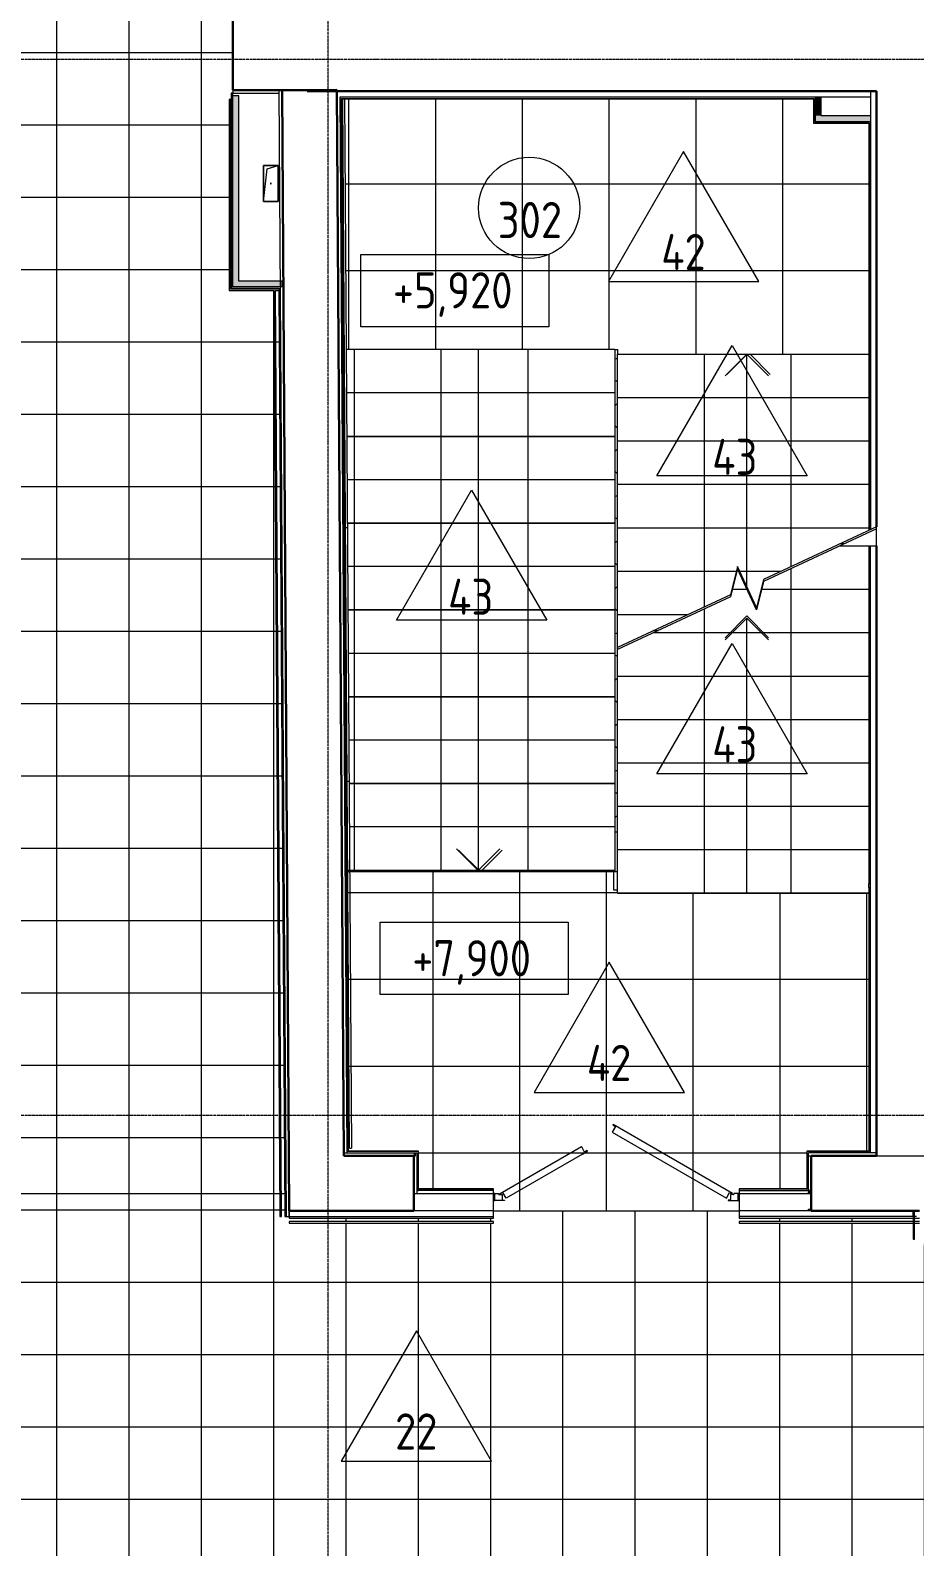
# Model space of a CAD drawing. Header units: millimetres. Extents: x -11798 to 72626, y -32713 to 44110.
# Drawn here: x 939 to 7055, y 9962 to 20443 of the extents above; entities that cross this region are included whole.
import ezdxf

# ---------------------------------------------------------------- set-up
doc = ezdxf.new("R2010")
doc.units = ezdxf.units.MM
doc.linetypes.add('ADSK_Линия сетки', pattern=[25, 20, -2.5, 0, -2.5])
for name, color, linetype, lineweight in [('Аннотация', 7, 'Continuous', 20), ('Двери', 7, 'Continuous', 9), ('Лестницы', 7, 'Continuous', 9), ('Марки', 7, 'Continuous', 20), ('Марки помещений', 7, 'Continuous', 20), ('Обобщенные модели', 7, 'Continuous', 18), ('Оси', 7, 'Continuous', 9), ('Отметки', 7, 'Continuous', 9), ('Перекрытие', 7, 'Continuous', 18), ('Перекрытие штриховка', 7, 'Continuous', 18), ('Потолки', 7, 'Continuous', 9), ('Потолки штриховка', 7, 'Continuous', 9), ('Стены внутренние', 7, 'Continuous', 18), ('Стены наружные', 7, 'Continuous', 18), ('Стены несущие', 7, 'Continuous', 30), ('Стены отделка', 7, 'Continuous', 30), ('Стены перегородки', 7, 'Continuous', 30), ('Стены штриховка', 7, 'Continuous', 9), ('Стрелки вверх', 7, 'Continuous', 18)]:
    doc.layers.add(name, color=color, linetype=linetype, lineweight=lineweight)
doc.layers.add('Линии', color=7, linetype='Continuous', lineweight=9, true_color=0x00a600)
doc.styles.add('GOST Common_1', font='GOST_Common.ttf', dxfattribs={"width": 0.9, "height": 250})
doc.styles.add('GOST Common_2', font='GOST_Common.ttf', dxfattribs={"width": 0.9, "height": 250})
pattern_1 = [(180, (5000, 14480.06), (-7e-14, -600), []), (270, (5000, 14480.06), (600, 4e-14), [])]
pattern_2 = [(0, (4980.8, 18236.54), (0, 600), []), (90, (4980.8, 18236.54), (-600, 4e-14), [])]
pattern_3 = [(180, (5000, 14605.24), (-7e-14, -600), []), (270, (5000, 14605.24), (600, 4e-14), [])]

# ---------------------------------------------------------------- blocks, each defined once
blk = doc.blocks.new('dver-dpo-230 _1_ - 1700х2300Н ост алюм EIWS30 Д-16л-3687090-План полов 3-го этажа')
at = {"layer": 'Двери'}
for p, q in [((-21, 537), (-24, 533)), ((-24, 533), (-6, 523)), ((804, 60), (-21, 537)), ((-6, 523), (-29, 484)), ((-29, 484), (762, 27)), ((-804, 60), (-241, 385)), ((-234, 332), (-762, 27)), ((-241, 385), (-239, 381)), ((-219, 346), (-239, 381)), ((-234, 332), (-199, 352)), ((-202, 356), (-219, 346)), ((-199, 352), (-202, 356)), ((-850, 10), (-850, 60)), ((-850, 60), (-814, 60)), ((-840, 60), (-850, 60)), ((-774, 10), (-850, 10)), ((-850, 10), (-840, 10)), ((-840, 10), (-840, 60)), ((-814, 60), (-814, 55)), ((-811, 52), (-790, 52)), ((-802, 56), (-804, 60)), ((-784, 66), (-802, 56)), ((-790, 52), (-790, 17)), ((-787, 14), (-774, 14)), ((-762, 27), (-784, 66)), ((-774, 14), (-774, 10)), ((762, 27), (784, 66)), ((774, 14), (774, 10)), ((787, 14), (774, 14)), ((774, 10), (850, 10)), ((784, 66), (802, 56)), ((790, 52), (790, 17)), ((811, 52), (790, 52)), ((802, 56), (804, 60)), ((814, 60), (814, 55)), ((850, 60), (814, 60)), ((850, 60), (840, 60)), ((840, 60), (840, 10)), ((840, 10), (850, 10)), ((850, 10), (850, 60))]:
    blk.add_line(p, q, dxfattribs=at)
for centre, radius, start, end in [((-811, 55), 2.52, 180, 270), ((-787, 17), 2.5, 180, 270), ((787, 17), 2.5, 270, 360), ((811, 55), 2.52, 270, 0)]:
    blk.add_arc(centre, radius, start, end, dxfattribs=at)
blk = doc.blocks.new('GM_Отверстие прямоугольное _в плите_ - Отверстие-3906246-План полов 3-го этажа')
at = {"layer": 'Обобщенные модели'}
for p, q in [((-50, -125), (-50, 125)), ((-50, 125), (50, 125)), ((50, 125), (-50, 125)), ((-50, 125), (-50, -125)), ((-25, 100), (50, 125)), ((50, 125), (50, -125)), ((50, -125), (50, 125)), ((-50, -125), (-25, 100)), ((50, -125), (-50, -125)), ((-50, -125), (50, -125))]:
    blk.add_line(p, q, dxfattribs=at)
for start, end in [(360, 180), (180, 360), (60, 165), (300, 360), (195, 270)]:
    blk.add_arc((0, 0), 2.5, start, end, dxfattribs=at)
blk = doc.blocks.new('ADSK_Марка_Помещение_ОдноЗначение - Номер-159740-План полов 3-го этажа')
at = {"layer": 'Марки помещений'}
blk.add_circle((0, 0), 3.5, dxfattribs=at)
blk = doc.blocks.new('ADSK_Марка_ПерекрытиеПол - Экземпляр_Отделка пола-158379-План полов 3-го этажа')
at = {"layer": 'Марки', "color": 1, "true_color": 0xff0000}
for p, q in [((0, 9), (-5.2, 0)), ((5.2, 0), (0, 9)), ((-5.2, 0), (5.2, 0))]:
    blk.add_line(p, q, dxfattribs=at)
blk = doc.blocks.new('Высотные отметки - Рамка-12095-План полов 3-го этажа')
at = {"layer": 'Аннотация'}
for p, q in [((-6.5, 0), (-6.5, 5)), ((-6.5, 5), (6.5, 5)), ((6.5, 5), (6.5, 0)), ((6.5, 0), (-6.5, 0))]:
    blk.add_line(p, q, dxfattribs=at)

msp = doc.modelspace()

# ---------------------------------------------------------------- hatches: boundary and pattern name
at = {"layer": 'Лестницы', "true_color": 0x787878}
h = msp.add_hatch(dxfattribs=at)
h.set_pattern_fill('FP_23', color=8, style=0, pattern_type=2)
h.set_pattern_definition(pattern_2)
h.paths.add_polyline_path([(3147.283, 17936.542), (4980.798, 17936.542), (4980.798, 18236.542), (3123.042, 18236.542), (3124.993, 17936.542), (3142.458, 17936.542)])
h = msp.add_hatch(dxfattribs=at)
h.set_pattern_fill('FP_24', color=8, style=0, pattern_type=2)
h.set_pattern_definition(pattern_3)
h.paths.add_polyline_path([(6367.707, 17905.239), (6738, 17905.239), (6738, 18205.239), (5000, 18205.239), (5000, 17905.239), (5995.502, 17905.239)])
h = msp.add_hatch(dxfattribs=at)
h.set_pattern_fill('FP_23', color=8, style=0, pattern_type=2)
h.set_pattern_definition(pattern_2)
h.paths.add_polyline_path([(3126.944, 17636.542), (4980.798, 17636.542), (4980.798, 17936.542), (3124.993, 17936.542)])
h = msp.add_hatch(dxfattribs=at)
h.set_pattern_fill('FP_24', color=8, style=0, pattern_type=2)
h.set_pattern_definition(pattern_3)
h.paths.add_polyline_path([(6367.707, 17605.239), (6738, 17605.239), (6738, 17905.239), (5000, 17905.239), (5000, 17605.239), (5995.502, 17605.239)])
h = msp.add_hatch(dxfattribs=at)
h.set_pattern_fill('FP_23', color=8, style=0, pattern_type=2)
h.set_pattern_definition(pattern_2)
h.paths.add_polyline_path([(3974.858, 17336.542), (4980.798, 17336.542), (4980.798, 17636.542), (3126.944, 17636.542), (3128.895, 17336.542), (3151.268, 17336.542)])
h = msp.add_hatch(dxfattribs=at)
h.set_pattern_fill('FP_24', color=8, style=0, pattern_type=2)
h.set_pattern_definition(pattern_3)
h.paths.add_polyline_path([(6738, 17305.239), (6738, 17605.239), (5000, 17605.239), (5000, 17305.239), (6701.881, 17305.239)])
h = msp.add_hatch(dxfattribs=at)
h.set_pattern_fill('FP_23', color=8, style=0, pattern_type=2)
h.set_pattern_definition(pattern_2)
h.paths.add_polyline_path([(3147.283, 17036.542), (4980.798, 17036.542), (4980.798, 17336.542), (3128.895, 17336.542), (3131.056, 17036.542), (3142.458, 17036.542)])
h = msp.add_hatch(dxfattribs=at)
h.set_pattern_fill('FP_24', color=8, style=0, pattern_type=2)
h.set_pattern_definition(pattern_3)
h.paths.add_polyline_path([(6738, 17005.239), (6738, 17305.239), (5000, 17304.97), (5000, 17005.239), (6701.881, 17005.239)])
h = msp.add_hatch(dxfattribs=at)
h.set_pattern_fill('FP_23', color=8, style=0, pattern_type=2)
h.set_pattern_definition(pattern_2)
h.paths.add_polyline_path([(3147.283, 16736.542), (4980.798, 16736.542), (4980.798, 17036.542), (3130.846, 17036.542), (3132.797, 16736.542), (3142.458, 16736.542)])
h = msp.add_hatch(dxfattribs=at)
h.set_pattern_fill('FP_24', color=8, style=0, pattern_type=2)
h.set_pattern_definition(pattern_3)
h.paths.add_polyline_path([(6131.274, 16705.239), (6738, 16988.16), (6738, 17005.239), (5000, 17005.239), (5000, 16705.239), (5821.326, 16705.239), (5828.966, 16736.674), (5843.624, 16705.239), (5995.502, 16705.239)])
h = msp.add_hatch(dxfattribs=at)
h.set_pattern_fill('FP_20', color=8, style=0, pattern_type=2)
h.set_pattern_definition(pattern_1)
h.paths.add_polyline_path([(6770, 16880.063), (6790, 16880.063), (6790, 16997.408), (6538.352, 16880.063), (6750, 16880.063)])
h = msp.add_hatch(dxfattribs=at)
h.set_pattern_fill('FP_20', color=8, style=0, pattern_type=2)
h.set_pattern_definition(pattern_1)
h.paths.add_polyline_path([(5995.502, 16580.063), (6738, 16580.063), (6738, 16880.063), (6538.352, 16880.063), (6008.288, 16632.89), (5995.45, 16580.063)])
h.paths.add_polyline_path([(5794.55, 16580.063), (5895, 16580.063), (5828.966, 16721.674), (5798.196, 16595.063)])
h = msp.add_hatch(dxfattribs=at)
h.set_pattern_fill('FP_23', color=8, style=0, pattern_type=2)
h.set_pattern_definition(pattern_2)
h.paths.add_polyline_path([(3137.207, 16436.542), (4980.798, 16436.542), (4980.798, 16736.542), (3132.797, 16736.542), (3134.748, 16436.542)])
h = msp.add_hatch(dxfattribs=at)
h.set_pattern_fill('FP_24', color=8, style=0, pattern_type=2)
h.set_pattern_definition(pattern_3)
h.paths.add_polyline_path([(5487.922, 16405.239), (5781.712, 16542.236), (5821.326, 16705.239), (5000, 16705.239), (5000, 16405.239), (5251.648, 16405.239)])
h.paths.add_polyline_path([(5961.034, 16453.452), (6008.288, 16647.89), (6131.274, 16705.239), (5843.624, 16705.239), (5926.628, 16527.236)])
h = msp.add_hatch(dxfattribs=at)
h.set_pattern_fill('FP_20', color=8, style=0, pattern_type=2)
h.set_pattern_definition(pattern_1)
h.paths.add_polyline_path([(5995.502, 16280.063), (6738, 16280.063), (6738, 16580.063), (5995.45, 16580.063), (5961.034, 16438.452), (5895, 16580.063), (5794.55, 16580.063), (5781.712, 16527.236), (5251.648, 16280.063), (5961.034, 16280.063)])
h = msp.add_hatch(dxfattribs=at)
h.set_pattern_fill('FP_23', color=8, style=0, pattern_type=2)
h.set_pattern_definition(pattern_2)
h.paths.add_polyline_path([(3137.207, 16136.542), (4980.798, 16136.542), (4980.798, 16436.542), (3134.748, 16436.542), (3136.699, 16136.542)])
h = msp.add_hatch(dxfattribs=at)
h.set_pattern_fill('FP_24', color=8, style=0, pattern_type=2)
h.set_pattern_definition(pattern_3)
h.paths.add_polyline_path([(5000, 16177.718), (5487.922, 16405.239), (5000, 16405.239), (5000, 16280.063)])
h = msp.add_hatch(dxfattribs=at)
h.set_pattern_fill('FP_20', color=8, style=0, pattern_type=2)
h.set_pattern_definition(pattern_1)
h.paths.add_polyline_path([(5995.502, 15980.063), (6738, 15980.063), (6738, 16280.063), (5251.648, 16280.063), (5000, 16162.718), (5000, 15980.063), (5961.034, 15980.063)])
h = msp.add_hatch(dxfattribs=at)
h.set_pattern_fill('FP_23', color=8, style=0, pattern_type=2)
h.set_pattern_definition(pattern_2)
h.paths.add_polyline_path([(3974.858, 15836.542), (4980.798, 15836.542), (4980.798, 16136.542), (3136.699, 16136.542), (3139.207, 15836.542), (3151.268, 15836.542)])
h = msp.add_hatch(dxfattribs=at)
h.set_pattern_fill('FP_20', color=8, style=0, pattern_type=2)
h.set_pattern_definition(pattern_1)
h.paths.add_polyline_path([(5995.502, 15680.063), (6738, 15680.063), (6738, 15980.063), (5000, 15980.063), (5000, 15680.063)])
h = msp.add_hatch(dxfattribs=at)
h.set_pattern_fill('FP_23', color=8, style=0, pattern_type=2)
h.set_pattern_definition(pattern_2)
h.paths.add_polyline_path([(3147.283, 15536.542), (4980.798, 15536.542), (4980.798, 15836.542), (3138.65, 15836.542), (3140.602, 15536.542), (3142.458, 15536.542)])
h = msp.add_hatch(dxfattribs=at)
h.set_pattern_fill('FP_20', color=8, style=0, pattern_type=2)
h.set_pattern_definition(pattern_1)
h.paths.add_polyline_path([(5995.502, 15380.063), (6738, 15380.063), (6738, 15680.063), (5000, 15680.063), (5000, 15380.063)])
h = msp.add_hatch(dxfattribs=at)
h.set_pattern_fill('FP_23', color=8, style=0, pattern_type=2)
h.set_pattern_definition(pattern_2)
h.paths.add_polyline_path([(3142.553, 15236.542), (4980.798, 15236.542), (4980.798, 15536.542), (3140.602, 15536.542), (3142.458, 15251.056)])
h = msp.add_hatch(dxfattribs=at)
h.set_pattern_fill('FP_20', color=8, style=0, pattern_type=2)
h.set_pattern_definition(pattern_1)
h.paths.add_polyline_path([(5000, 15080.063), (6738, 15080.063), (6738, 15380.063), (5000, 15380.063)])
h = msp.add_hatch(dxfattribs=at)
h.set_pattern_fill('FP_23', color=8, style=0, pattern_type=2)
h.set_pattern_definition(pattern_2)
h.paths.add_polyline_path([(3126.358, 14936.542), (3132.504, 14936.542), (3130.458, 15236.542), (3122.637, 15236.542), (3125.098, 14936.542)])
h.paths.add_polyline_path([(4881.268, 14936.542), (4980.798, 14936.542), (4980.798, 15236.542), (3142.553, 15236.542), (3144.504, 14936.542), (3974.858, 14936.542)])
h = msp.add_hatch(dxfattribs=at)
h.set_pattern_fill('FP_20', color=8, style=0, pattern_type=2)
h.set_pattern_definition(pattern_1)
h.paths.add_polyline_path([(6738, 14780.063), (6738, 15080.063), (5000, 15080.063), (5000, 14780.063), (6701.881, 14780.063)])
h = msp.add_hatch(dxfattribs=at)
h.set_pattern_fill('FP_23', color=8, style=0, pattern_type=2)
h.set_pattern_definition(pattern_2)
h.paths.add_polyline_path([(3126.55, 14636.542), (3134.455, 14636.542), (3132.504, 14936.542), (3124.594, 14936.542), (3126.358, 14665.951)])
h.paths.add_polyline_path([(4881.268, 14636.542), (4980.798, 14636.542), (4980.798, 14936.542), (3144.504, 14936.542), (3147.283, 14636.542), (3974.858, 14636.542)])
h = msp.add_hatch(dxfattribs=at)
h.set_pattern_fill('FP_20', color=8, style=0, pattern_type=2)
h.set_pattern_definition(pattern_1)
h.paths.add_polyline_path([(6738, 14480.063), (6738, 14780.063), (5000, 14780.063), (5000, 14480.063), (5995.502, 14480.063)])
at = {"layer": 'Перекрытие штриховка', "lineweight": 9, "true_color": 0x787878}
h = msp.add_hatch(dxfattribs=at)
h.set_pattern_fill('FP_16', color=8, style=0, pattern_type=2)
h.set_pattern_definition([(270, (10622.2, 22790.47), (500, 3e-14), []), (0, (10622.2, 22790.47), (0, 500), [])])
h.paths.add_polyline_path([(2656.288, 18658.136), (2658.288, 18658.136), (2658.275, 18660.136), (2656.308, 18658.155)])
h.paths.add_polyline_path([(152, 20572.136), (150, 20570.136), (152, 20570.136)])
h.paths.add_polyline_path([(152, 12403.783), (175, 12403.783), (175, 17577), (185, 17577), (185, 12403.783), (2663.958, 12403.783), (2623.372, 18645.136), (2314.747, 18645.136), (2314.747, 19965.136), (2324.747, 19965.136), (2324.747, 18655.136), (2656.308, 18655.136), (2656.288, 18658.136), (2329.747, 18658.136), (2329.747, 18660.136), (2327.747, 18660.136), (2327.747, 19998.136), (2329.747, 19998.136), (2329.747, 20000.136), (2327.747, 20000.136), (2327.747, 20010.136), (2339.747, 20010.136), (2339.747, 20572.136), (2807.464, 20572.136), (2807.347, 20595.136), (2339.747, 20595.136), (2339.747, 20605.136), (2807.296, 20605.136), (2792.895, 23426.386), (2605.402, 23426.386), (2605.402, 20612.525), (2593.402, 20612.525), (2593.402, 23426.386), (2552.63, 23426.386), (2552.63, 23428.386), (2550.63, 23428.386), (2550.63, 25728.326), (2552.63, 25728.326), (2552.63, 25730.326), (2781.246, 25730.326), (2752.141, 31456.299), (2605.402, 31456.299), (2605.402, 25799.699), (2593.402, 25799.699), (2593.402, 31456.299), (2552.63, 31456.299), (2552.63, 31458.299), (2550.63, 31458.299), (2550.63, 33776.758), (2552.63, 33776.758), (2552.63, 33778.758), (2740.336, 33778.758), (2729.239, 35740.947), (2605.402, 35740.947), (2605.402, 33851.02), (2593.402, 33851.02), (2593.402, 35740.947), (2487.87, 35740.947), (2487.87, 36357.867), (1766.074, 36365.483), (1766.916, 36375.052), (2487.87, 36367.868), (2487.87, 36390.869), (1766.398, 36398.058), (1766.518, 36450.059), (1682.008, 36450.055), (1684.081, 36446.38), (869.73, 35986.972), (865.308, 35994.81), (856.045, 35990.877), (831.048, 36035.187), (822.338, 36030.274), (817.916, 36038.112), (1551.927, 36452.197), (581.975, 36461.862), (756.548, 36358.74), (751.971, 36350.991), (760.581, 36345.905), (734.134, 36301.132), (742.744, 36296.046), (738.166, 36288.297), (449.731, 36458.68), (452.374, 36463.154), (366.978, 36463.255), (366.238, 36412.009), (185, 36413.815), (185, 36390.814), (366.238, 36389.008), (366.139, 36379.009), (185, 36380.814), (185, 35315), (175, 35315), (175, 36413.915), (152, 36413.815), (152, 35315), (120, 35315), (120, 35229.608), (124.5, 35232.206), (592, 34422.472), (584.206, 34417.972), (589.206, 34409.312), (544.172, 34383.312), (549.172, 34374.652), (541.378, 34370.152), (120, 35100), (120, 34130), (221.378, 34305.592), (229.172, 34301.092), (234.172, 34309.752), (279.206, 34283.752), (284.206, 34292.413), (292, 34287.913), (124.5, 33997.794), (120, 34000.392), (120, 33915), (152, 33915), (152, 27817), (120, 27817), (120, 27731.608), (124.5, 27734.206), (592, 26924.472), (584.206, 26919.972), (589.206, 26911.312), (544.172, 26885.312), (549.172, 26876.652), (541.378, 26872.152), (120, 27602), (120, 26632), (221.378, 26807.592), (229.172, 26803.092), (234.172, 26811.752), (279.206, 26785.752), (284.206, 26794.413), (292, 26789.913), (124.5, 26499.794), (120, 26502.392), (120, 26417), (152, 26417), (152, 20572.136), (175, 20572.136), (175, 26417), (185, 26417), (185, 20605.136), (339.747, 20605.136), (339.747, 20595.136), (185, 20595.136), (185, 20572.136), (339.747, 20572.136), (339.747, 20010.136), (352.542, 20010), (352.542, 19998.136), (152, 19998.136), (152, 19975.136), (352.542, 19975.136), (352.542, 19965.136), (185, 19965.136), (185, 18977), (175, 18977), (175, 19965.136), (152, 19965.136), (152, 18977), (140, 18977), (140, 18867.359), (592, 18084.472), (584.206, 18079.972), (589.206, 18071.312), (544.172, 18045.312), (549.172, 18036.652), (541.378, 18032.152), (140, 18727.359), (140, 17826.641), (221.378, 17967.592), (229.172, 17963.092), (234.172, 17971.752), (279.206, 17945.752), (284.206, 17954.413), (292, 17949.913), (140, 17686.641), (140, 17577), (152, 17577), (152, 12437.967)])
h.paths.add_polyline_path([(2696.959, 12403.783), (2656.308, 18645.136), (2633.375, 18644.801), (2675.001, 12403.783), (2679.367, 12403.783)])
h.paths.add_polyline_path([(152, 19998.136), (152, 20000.136), (150, 20000.136)])
h.paths.add_polyline_path([(2642.333, 23438.386), (2643.06, 23438.386), (2643.06, 25718.326), (2562.63, 25718.326), (2562.63, 23438.386), (2605.402, 23438.386)])
h.paths.add_polyline_path([(120, 26510), (121.706, 26512.954), (120, 26512.954)])
h.paths.add_polyline_path([(120, 27720.061), (121.706, 27721.046), (120, 27724), (120, 27721.046)])
h.paths.add_polyline_path([(185, 27817), (175, 27817), (175, 33915), (185, 33915), (185, 28717.307)])
h.paths.add_polyline_path([(120, 34008), (121.706, 34010.954), (120, 34010.954)])
h.paths.add_polyline_path([(120, 35218.061), (121.706, 35219.046), (120, 35222), (120, 35219.046)])
h.paths.add_polyline_path([(2730.159, 35780.947), (2727.071, 36355.484), (2527.87, 36357.469), (2527.87, 35780.947), (2729.239, 35780.947)])
h.paths.add_polyline_path([(2727.188, 36365.483), (2727.071, 36388.485), (2527.87, 36390.466), (2527.87, 36367.469), (2727.071, 36365.484)])
h.paths.add_polyline_path([(2729.072, 36388.466), (2728.961, 36390.366), (2727.239, 36388.485), (2729.061, 36388.466)])
h.paths.add_polyline_path([(152, 36414.144), (152, 36416.144), (150.247, 36415.915)])
h.paths.add_polyline_path([(123.619, 36426.427), (123.619, 36466.429), (120, 36466.425), (120, 36426.464)])
h.paths.add_polyline_path([(1670.95, 36449.306), (1673.921, 36450.982), (1670.527, 36450.055)])
h.paths.add_polyline_path([(462.918, 36461.343), (462.918, 36463.049), (459.981, 36463.078)])
h = msp.add_hatch(dxfattribs=at)
h.set_pattern_fill('FP_22', color=8, style=0, pattern_type=2)
h.set_pattern_definition([(0, (4942.17, 13982.5), (0, 600), []), (90, (4942.17, 13982.5), (-600, 4e-14), [])])
h.paths.add_polyline_path([(6738, 19801.025), (6740, 19803.025), (6738, 19803.025)])
h.paths.add_polyline_path([(6701.881, 18205.239), (6738, 18205.805), (6738, 19801.025), (6357.707, 19801.498), (6357.707, 19803.025), (6355.707, 19803.025), (6355.707, 19970.525), (3111.764, 19970.525), (3123.042, 18236.542), (5000, 18236.542), (5000, 18205.239), (6367.707, 18205.239)])
h.paths.add_polyline_path([(6355.707, 19970.525), (6357.707, 19970.525), (6357.707, 19972.525)])
h = msp.add_hatch(dxfattribs=at)
h.set_pattern_fill('FP_21', color=8, style=0, pattern_type=2)
h.set_pattern_definition([(0, (3723.4, 11483.8), (0, 600), []), (90, (3723.4, 11483.8), (-600, 4e-14), [])])
h.paths.add_polyline_path([(3139.207, 12695.783), (3137.207, 12695.783), (3137.207, 12695.449)])
h.paths.add_polyline_path([(5841.225, 12283.783), (5841.225, 12353.783), (5831.225, 12353.783), (5831.225, 12403.783), (5841.225, 12403.783), (5841.225, 12435.783), (6308, 12435.783), (6308, 12693.783), (6310, 12693.783), (6310, 12695.783), (6738, 12695.783), (6738, 14480.063), (5000, 14480.063), (5000, 14500.063), (4975, 14500.063), (4975, 14626.542), (3126.615, 14626.542), (3139.207, 12695.783), (3622.282, 12695.783), (3622.282, 12693.783), (3624.282, 12693.783), (3624.282, 12435.783), (4141.225, 12435.783), (4141.225, 12403.783), (4151.225, 12403.396), (4151.225, 12353.783), (4141.225, 12353.783), (4141.225, 12283.783), (4985.18, 12283.783)])
h.paths.add_polyline_path([(6308, 12433.783), (6310, 12433.783), (6308, 12435.783)])
h.paths.add_polyline_path([(3107.284, 12665.171), (3107.206, 12695.783), (3107.283, 12665.3)])
h = msp.add_hatch(dxfattribs=at)
h.set_pattern_fill('FP_59', color=8, style=0, pattern_type=2)
h.set_pattern_definition([(0, (10622.2, 41790.47), (0, 500), []), (90, (10622.2, 41790.47), (-500, 3e-14), [])])
h.paths.add_polyline_path([(7069.038, 8715.542), (7071.043, 8713.542), (7070.517, 8715.542)])
h.paths.add_polyline_path([(1326, 8703.542), (4893.531, 8703.542), (4893.531, 8748.542), (5226.372, 8748.542), (5226.372, 8738.542), (4903.531, 8738.542), (4903.531, 8703.542), (4926.531, 8703.542), (4926.531, 8713.542), (4928.531, 8713.542), (4928.533, 8715.542), (5226.372, 8715.542), (5226.372, 8703.542), (6026.372, 8703.542), (5367.571, 9083.901), (5387.571, 9118.542), (6106.372, 8703.542), (6156.372, 8703.542), (6156.372, 8715.542), (7069.038, 8715.542), (7069.038, 8908.238), (7070.517, 8908.238), (7070.517, 8910.238), (7277.313, 8910.238), (7277.313, 8913.238), (7065.503, 8913.238), (7065.976, 8738.542), (6156.372, 8738.542), (6156.372, 8748.542), (7055.949, 8748.542), (7055.476, 8923.238), (7277.313, 8923.238), (7277.313, 12043.264), (7068.494, 12043.264), (7068.494, 12053.264), (7277.313, 12053.264), (7277.313, 12056.264), (7068.494, 12056.264), (7068.494, 12088.264), (7056.494, 12088.264), (7056.494, 12198.783), (7053.494, 12198.783), (7053.494, 12088.264), (7043.494, 12088.264), (7043.494, 12198.783), (5841.225, 12198.783), (5841.225, 12208.783), (7043.494, 12208.783), (7043.494, 12231.783), (5841.225, 12231.783), (5841.225, 12283.783), (4141.225, 12283.783), (4141.225, 12231.783), (2730, 12231.783), (2730, 12243.783), (2698, 12243.653), (2696.959, 12403.783), (2673.958, 12403.783), (2675.001, 12243.425), (2664.999, 12243.653), (2663.958, 12403.783), (185, 12403.783), (185, 11958.399), (175, 11958.399), (175, 12403.783), (152, 12403.783), (152, 11954.399), (150, 11954.399), (150, 11952.399), (-15, 11952.399), (-15, 11929.399), (146, 11929.399), (146, 11919.399), (-15, 11919.399), (-15, 11194), (-25, 11194), (-25, 11952.399), (-48, 11952.399), (-48, 11194), (-60, 11194), (-60, 11084.359), (392, 10301.472), (384.206, 10296.972), (389.206, 10288.312), (344.172, 10262.312), (349.172, 10253.652), (341.378, 10249.152), (-60, 10944.359), (-60, 10043.641), (21.378, 10184.592), (29.172, 10180.092), (34.172, 10188.752), (79.206, 10162.752), (84.206, 10171.413), (92, 10166.913), (-60, 9903.641), (-60, 9794), (-48, 9794), (-48, 8728.542), (-25, 8728.542), (-25, 9794), (-15, 9794), (-15, 8728.542), (1326, 8728.542), (1326, 8718.542), (-15, 8718.542), (-15, 8709.184), (15.059, 8708.59), (130.495, 8708.59), (130.994, 8715.542), (1190.865, 8715.542), (1190.865, 8713.542), (1192.865, 8713.542), (1192.865, 8703.542)])
h.paths.add_polyline_path([(-25, 8709.382), (-25, 8718.542), (-48, 8718.542), (-48, 8709.837)])
h.paths.add_polyline_path([(-50, 11952.399), (-48, 11952.399), (-50, 11954.399)])
h.paths.add_polyline_path([(2964.536, 12198.783), (2730, 12198.783), (2730, 12208.783), (4141.225, 12208.783), (4141.225, 12198.783), (3469.697, 12198.783)])
h.paths.add_polyline_path([(7053.494, 12208.783), (7056.494, 12208.783), (7056.494, 12231.783), (7053.494, 12231.783), (7053.494, 12218.921)])
at = {"layer": 'Потолки штриховка', "lineweight": 18}
h = msp.add_hatch(dxfattribs=at)
h.set_pattern_fill('FP_14', color=256, style=0, pattern_type=2)
h.set_pattern_definition([(0, (65.08, 4727.89), (0, 158.209), [47.641, -260.317]), (57.023, (153.98, 4749.08), (-153.9794, 79.1038), [43.763, -239.128]), (122.977, (177.8, 4828.19), (-153.9794, -79.1038), [43.763, -239.128]), (27.191, (112.72, 4727.89), (0.001, 316.4185), [46.385, -299.836]), (27.191, (23.82, 4864.9), (0.001, 316.4185), [46.385, -299.836]), (152.809, (65.08, 4727.89), (-307.9584, -158.21), [46.385, -299.836]), (152.809, (153.98, 4864.9), (-307.9584, -158.21), [46.385, -299.836]), (90, (177.8, 4785.8), (-307.959, 158.209), [42.392, -274.026]), (90, (0, 4785.8), (-307.959, 158.209), [42.392, -274.026])])
h.paths.add_polyline_path([(4980.798, 14903.827), (5000, 14903.827), (5000, 18236.542), (4980.798, 18236.542), (4980.798, 14926.542)])
at = {"layer": 'Стены внутренние'}
for points in [[(2379.747, 18670.136), (2379.747, 19990), (2339.747, 19990), (2339.747, 18670.136)], [(6367.707, 19853.025), (6407.707, 19853.025), (6407.707, 19982.525), (6367.707, 19982.525), (6367.707, 19972.525)], [(6587.366, 19813.025), (6750, 19813.025), (6750, 19853.025), (6367.707, 19853.025), (6367.707, 19813.025), (6500.663, 19813.025)], [(2379.747, 18670.136), (2668.211, 18670.136), (2667.951, 18710.136), (2379.747, 18710.136)]]:
    msp.add_hatch(color=256, dxfattribs=at).paths.add_polyline_path(points)

# ---------------------------------------------------------------- linework, layer by layer
at = {"layer": 'Лестницы'}
for p, q in [((4980.798, 18236.542), (3123.042, 18236.542)), ((4980.798, 18236.542), (3123.042, 18236.542)), ((4980.798, 18236.542), (4980.798, 17936.542)), ((5000, 17905.239), (5000, 18205.239)), ((4980.798, 17936.542), (3124.993, 17936.542)), ((4980.798, 17936.542), (3124.993, 17936.542)), ((4980.798, 17936.542), (4980.798, 17636.542)), ((5000, 17605.239), (5000, 17905.239)), ((5000, 17905.239), (6738, 17905.239)), ((5000, 17905.239), (6738, 17905.239)), ((4980.798, 17636.542), (3126.944, 17636.542)), ((4980.798, 17636.542), (3126.944, 17636.542)), ((4980.798, 17636.542), (4980.798, 17336.542)), ((5000, 17305.239), (5000, 17605.239)), ((5000, 17605.239), (6738, 17605.239)), ((5000, 17605.239), (6738, 17605.239)), ((4980.798, 17336.542), (3128.895, 17336.542)), ((4980.798, 17336.542), (3128.895, 17336.542)), ((4980.798, 17336.542), (4980.798, 17036.542)), ((5000, 17005.239), (5000, 17305.239)), ((5000, 17305.239), (6738, 17305.239)), ((5000, 17305.239), (6738, 17305.239)), ((4980.798, 17036.542), (3130.846, 17036.542)), ((4980.798, 17036.542), (3130.846, 17036.542)), ((4980.798, 17036.542), (4980.798, 16736.542)), ((5000, 16705.239), (5000, 17005.239)), ((5000, 17005.239), (6738, 17005.239)), ((5000, 17005.239), (6738, 17005.239)), ((6790, 17012.408), (6008.288, 16647.89)), ((6790, 16997.408), (6008.288, 16632.89)), ((6790, 16997.408), (6790, 17012.408)), ((6790, 16880.063), (6790, 16997.408)), ((6538.352, 16895.063), (6570.52, 16895.063)), ((6538.352, 16895.063), (6570.52, 16895.063)), ((6538.352, 16880.063), (6790, 16880.063)), ((6538.352, 16880.063), (6790, 16880.063)), ((4980.798, 16736.542), (3132.797, 16736.542)), ((4980.798, 16736.542), (3132.797, 16736.542)), ((4980.798, 16736.542), (4980.798, 16436.542)), ((5000, 16405.239), (5000, 16705.239)), ((5000, 16705.239), (5821.326, 16705.239)), ((5000, 16705.239), (5821.326, 16705.239)), ((5828.966, 16736.674), (5781.712, 16542.236)), ((5828.966, 16721.674), (5781.712, 16527.236)), ((5961.034, 16453.452), (5828.966, 16736.674)), ((5961.034, 16438.452), (5828.966, 16721.674)), ((5843.624, 16705.239), (6131.274, 16705.239)), ((5843.624, 16705.239), (6131.274, 16705.239)), ((5794.55, 16595.063), (5798.196, 16595.063)), ((5794.55, 16595.063), (5798.196, 16595.063)), ((5794.55, 16580.063), (5895, 16580.063)), ((5794.55, 16580.063), (5895, 16580.063)), ((5888.005, 16595.063), (5895, 16595.063)), ((5888.005, 16595.063), (5895, 16595.063)), ((6008.288, 16647.89), (5961.034, 16453.452)), ((6008.288, 16632.89), (5961.034, 16438.452)), ((5995.45, 16595.063), (5999.095, 16595.063)), ((5995.45, 16595.063), (5999.095, 16595.063)), ((5995.45, 16580.063), (6738, 16580.063)), ((5995.45, 16580.063), (6738, 16580.063)), ((5781.712, 16542.236), (5000, 16177.718)), ((5781.712, 16527.236), (5000, 16162.718)), ((4980.798, 16436.542), (3134.748, 16436.542)), ((4980.798, 16436.542), (3134.748, 16436.542)), ((4980.798, 16436.542), (4980.798, 16136.542)), ((5000, 16177.718), (5000, 16405.239)), ((5000, 16405.239), (5487.922, 16405.239)), ((5000, 16405.239), (5487.922, 16405.239)), ((5251.648, 16295.063), (5283.816, 16295.063)), ((5251.648, 16295.063), (5283.816, 16295.063)), ((5251.648, 16280.063), (6738, 16280.063)), ((5251.648, 16280.063), (6738, 16280.063)), ((5000, 16162.718), (5000, 16177.718)), ((5000, 15980.063), (5000, 16162.718)), ((4980.798, 16136.542), (3136.699, 16136.542)), ((4980.798, 16136.542), (3136.699, 16136.542)), ((4980.798, 16136.542), (4980.798, 15836.542)), ((5000, 15680.063), (5000, 15980.063)), ((5000, 15980.063), (6738, 15980.063)), ((5000, 15980.063), (6738, 15980.063)), ((4980.798, 15836.542), (3138.65, 15836.542)), ((4980.798, 15836.542), (3138.65, 15836.542)), ((4980.798, 15836.542), (4980.798, 15536.542)), ((5000, 15380.063), (5000, 15680.063)), ((5000, 15680.063), (6738, 15680.063)), ((5000, 15680.063), (6738, 15680.063)), ((4980.798, 15536.542), (3140.602, 15536.542)), ((4980.798, 15536.542), (3140.602, 15536.542)), ((4980.798, 15536.542), (4980.798, 15236.542)), ((5000, 15080.063), (5000, 15380.063)), ((5000, 15380.063), (6738, 15380.063)), ((5000, 15380.063), (6738, 15380.063)), ((3090.798, 15211.801), (3090.798, 15198.594)), ((3130.552, 15236.542), (3122.637, 15236.542)), ((3130.552, 15236.542), (3122.637, 15236.542)), ((4980.798, 15236.542), (3142.553, 15236.542)), ((4980.798, 15236.542), (3142.553, 15236.542)), ((4980.798, 15236.542), (4980.798, 14936.542)), ((5000, 14780.063), (5000, 15080.063)), ((5000, 15080.063), (6738, 15080.063)), ((5000, 15080.063), (6738, 15080.063)), ((3132.504, 14936.542), (3124.594, 14936.542)), ((3132.504, 14936.542), (3124.594, 14936.542)), ((4980.798, 14936.542), (3144.504, 14936.542)), ((4980.798, 14936.542), (3144.504, 14936.542)), ((4980.798, 14936.542), (4980.798, 14636.542)), ((5000, 14480.063), (5000, 14780.063)), ((5000, 14780.063), (6738, 14780.063)), ((5000, 14780.063), (6738, 14780.063)), ((4980.798, 14636.542), (3126.55, 14636.542)), ((4980.798, 14626.542), (3126.615, 14626.542)), ((4980.798, 14636.542), (4980.798, 14626.542)), ((5000, 14480.063), (6738, 14480.063)), ((5000, 14480.063), (6738, 14480.063))]:
    msp.add_line(p, q, dxfattribs=at)
at = {"layer": 'Линии', "color": 1, "true_color": 0xff0000}
for p, q in [((5272.418, 17364.225), (5792.033, 18264.225)), ((5792.033, 18264.225), (6311.648, 17364.225)), ((6311.648, 17364.225), (5272.418, 17364.225)), ((3470.701, 16365.517), (3990.316, 17265.517)), ((3990.316, 17265.517), (4509.932, 16365.517)), ((4509.932, 16365.517), (3470.701, 16365.517)), ((5272.418, 15304.225), (5792.033, 16204.225)), ((5792.033, 16204.225), (6311.648, 15304.225)), ((6311.648, 15304.225), (5272.418, 15304.225))]:
    msp.add_line(p, q, dxfattribs=at)
at = {"layer": 'Оси', "linetype": 'ADSK_Линия сетки'}
for p, q in [((2999.565, -5665.072), (2999.565, 43356.344)), ((-10997.814, 20245), (56004.853, 20245)), ((-10997.814, 12945), (56004.853, 12945))]:
    msp.add_line(p, q, dxfattribs=at)
at = {"layer": 'Перекрытие'}
for p, q in [((4980.798, 18236.542), (5000, 18236.542)), ((5000, 18236.542), (5000, 18205.239)), ((5000, 18205.239), (6738, 18205.239)), ((5000, 14626.542), (3126.615, 14626.542)), ((4975, 14500.063), (4975, 14626.542)), ((3095.257, 14527.98), (3105.214, 12985.826)), ((5000, 14500.063), (4975, 14500.063)), ((185, 12403.783), (2663.958, 12403.783)), ((2673.958, 12403.783), (2697.009, 12403.783)), ((4141.225, 12283.783), (5841.225, 12283.783))]:
    msp.add_line(p, q, dxfattribs=at)
at = {"layer": 'Потолки'}
msp.add_line((4980.798, 14903.827), (5000, 14903.827), dxfattribs=at)
at = {"layer": 'Стены наружные'}
for p, q in [((3146.947, 12715.783), (3099.764, 19970.53)), ((3111.764, 19970.537), (3158.947, 12715.783)), ((3131.056, 17004.236), (3119.056, 17004.158)), ((3142.458, 15251.134), (3130.458, 15251.056)), ((6738, 14518.644), (6738, 14543.794)), ((3146.947, 12715.783), (3158.947, 12715.783))]:
    msp.add_line(p, q, dxfattribs=at)
at = {"layer": 'Стены несущие'}
for p, q in [((2339.747, 20540.136), (2339.747, 20030.136)), ((2339.747, 20030.136), (2852.22, 20030.136)), ((3059.359, 20032.607), (2679.367, 20030.136)), ((2679.367, 20030.136), (2729.747, 12283.783)), ((2852.22, 20030.136), (2852.258, 20022.525)), ((6790, 20022.525), (2852.258, 20022.525)), ((3107.283, 12663.783), (3059.359, 20032.607)), ((6790, 20022.525), (6790, 17012.408)), ((6790, 16880.063), (6790, 12663.783)), ((3591.225, 12663.783), (3107.283, 12663.783)), ((3591.225, 12283.783), (3591.225, 12663.783)), ((6790, 12663.783), (6339.565, 12663.783)), ((6339.565, 12663.783), (6339.565, 12283.783)), ((2729.747, 12283.783), (3591.225, 12283.783)), ((6339.565, 12283.783), (7088.494, 12283.783))]:
    msp.add_line(p, q, dxfattribs=at)
at = {"layer": 'Стены отделка', "lineweight": 9}
for p, q in [((2339.747, 20030.136), (2339.747, 20010.136)), ((2659.367, 20010.136), (2659.367, 20030.136)), ((2679.367, 20030.136), (2659.368, 20030.006)), ((2710, 12243.653), (2659.368, 20030.006)), ((2730, 12243.783), (2679.367, 20030.136)), ((3059.23, 20022.525), (3059.23, 19982.525)), ((6750, 20022.525), (6750, 16993.756)), ((2324.747, 19965.136), (2314.747, 19965.136)), ((2314.747, 19965.136), (2314.747, 18645.136)), ((2324.747, 18655.136), (2324.747, 19965.136)), ((2339.747, 20010.136), (2327.747, 20010.136)), ((2327.747, 20010.136), (2327.747, 18660.136)), ((2339.747, 20010.136), (2659.367, 20010.136)), ((2339.747, 18670.136), (2339.747, 20010.136)), ((2379.747, 19990), (2339.747, 19990)), ((2379.747, 18710.136), (2379.747, 19990)), ((3059.23, 19982.525), (3059.686, 19982.525)), ((3059.686, 19982.525), (3107.284, 12683.783)), ((6750, 19982.525), (3079.686, 19982.525)), ((3079.686, 19982.525), (3127.285, 12683.783)), ((3091.765, 19970.525), (6355.707, 19970.525)), ((3139.207, 12695.783), (3091.765, 19970.525)), ((6355.707, 19970.525), (6355.707, 19803.025)), ((6367.707, 19982.525), (6367.707, 19813.025)), ((6407.707, 19853.025), (6407.707, 19982.525)), ((6367.707, 19813.025), (6750, 19813.025)), ((6750, 19853.025), (6407.707, 19853.025)), ((6357.707, 19801.025), (6738, 19801.025)), ((6738, 19801.025), (6738, 16988.16)), ((2329.747, 18658.136), (2656.288, 18658.136)), ((2679.747, 18670.136), (2339.747, 18670.136)), ((2679.747, 18710.136), (2379.747, 18710.136)), ((2656.288, 18658.136), (2656.308, 18655.136)), ((2679.747, 18670.136), (2679.747, 18710.136)), ((2314.747, 18645.136), (2623.372, 18645.136)), ((2656.308, 18655.136), (2324.747, 18655.136)), ((2623.372, 18645.136), (2665.001, 12243.36)), ((2633.372, 18645.136), (2656.373, 18645.136)), ((2675.001, 12243.425), (2633.372, 18645.136)), ((2656.373, 18645.136), (2698.001, 12243.575)), ((6738, 16880.063), (6738, 14543.794)), ((6750, 16154.55), (6750, 16880.063)), ((6750, 16246.766), (6738, 16246.766)), ((6750, 12683.783), (6750, 16246.766)), ((6738, 16154.55), (6750, 16154.55)), ((6738, 14543.794), (6750, 14543.794)), ((6750, 14518.644), (6738, 14518.644)), ((6738, 14518.644), (6738, 12695.783)), ((3107.284, 12683.783), (3127.284, 12683.913)), ((3107.284, 12683.783), (3107.284, 12663.783)), ((3107.284, 12683.783), (3612.282, 12683.783)), ((3622.282, 12695.783), (3139.207, 12695.783)), ((3592.282, 12683.783), (3592.282, 12403.783)), ((3602.282, 12663.783), (3602.282, 12683.783)), ((3612.282, 12683.783), (3612.282, 12403.783)), ((3624.282, 12435.783), (3624.282, 12693.783)), ((6308, 12693.783), (6308, 12435.783)), ((6738, 12695.783), (6310, 12695.783)), ((6790, 12683.783), (6320, 12683.783)), ((6320, 12403.783), (6320, 12683.783)), ((3591.225, 12663.783), (3602.282, 12663.783)), ((6320, 12663.783), (6339.565, 12663.783)), ((6340, 12403.783), (6340, 12663.783)), ((3612.282, 12424.783), (3624.282, 12424.783)), ((3624.282, 12423.783), (3612.282, 12423.783)), ((4141.225, 12435.783), (3624.282, 12435.783)), ((3624.282, 12424.783), (3624.282, 12423.783)), ((4141.225, 12403.783), (4141.225, 12435.783)), ((5841.225, 12435.783), (5841.225, 12403.783)), ((6308, 12435.783), (5841.225, 12435.783)), ((6330, 12423.783), (6310, 12423.783)), ((6330, 12403.783), (6330, 12423.783)), ((2730, 12283.783), (2730, 12231.783)), ((4141.225, 12231.783), (4141.225, 12283.783)), ((5841.225, 12283.783), (5841.225, 12231.783)), ((6320, 12293.783), (6340, 12293.783)), ((6339.565, 12283.783), (6320, 12283.783)), ((2665.001, 12243.36), (2675.001, 12243.425)), ((2698.001, 12243.575), (2730, 12243.783)), ((2730, 12231.783), (4141.225, 12231.783)), ((4141.225, 12208.783), (2730, 12208.783)), ((2730, 12208.783), (2730, 12198.783)), ((2730, 12198.783), (4141.225, 12198.783)), ((4141.225, 12198.783), (4141.225, 12208.783)), ((5841.225, 12231.783), (7088.494, 12231.783)), ((7088.494, 12208.783), (5841.225, 12208.783)), ((5841.225, 12208.783), (5841.225, 12198.783)), ((5841.225, 12198.783), (7088.494, 12198.783)), ((7043.494, 12243.783), (7043.494, 12088.264)), ((7053.494, 12088.264), (7053.494, 12243.783)), ((7043.494, 12088.264), (7053.494, 12088.264))]:
    msp.add_line(p, q, dxfattribs=at)
at = {"layer": 'Стены перегородки', "lineweight": 18}
for p, q in [((3591.225, 12403.783), (4141.225, 12403.783)), ((4141.225, 12283.783), (4141.225, 12403.783)), ((5841.225, 12403.783), (5841.225, 12283.783)), ((5841.225, 12403.783), (6340, 12403.783)), ((6340, 12293.783), (6340, 12403.783)), ((4141.225, 12283.783), (3591.225, 12283.783)), ((6320, 12283.783), (5841.225, 12283.783)), ((6320, 12283.783), (6320, 12293.783))]:
    msp.add_line(p, q, dxfattribs=at)
at = {"layer": 'Стены штриховка'}
for p, q in [((2327.747, 19998.136), (2329.747, 19998.136)), ((2327.747, 19975.136), (2339.747, 19975.136)), ((2327.747, 19965.136), (2339.747, 19965.136)), ((2329.747, 19998.136), (2329.747, 19975.136)), ((2329.747, 19965.136), (2329.747, 18658.136)), ((3089.752, 19972.525), (6357.707, 19972.525)), ((3137.207, 12695.783), (3089.752, 19972.525)), ((6357.707, 19972.525), (6357.707, 19801.025)), ((6355.707, 19803.025), (6740, 19803.025)), ((6355.707, 19803.025), (6355.707, 19801.025)), ((6355.707, 19801.025), (6357.707, 19801.025)), ((6740, 19803.025), (6740, 16989.093)), ((2327.747, 18660.136), (2658.275, 18660.136)), ((2327.747, 18660.136), (2327.747, 18658.136)), ((2327.747, 18658.136), (2329.747, 18658.136)), ((2658.275, 18660.136), (2658.308, 18655.136)), ((2656.308, 18655.136), (2668.308, 18655.136)), ((2656.373, 18645.136), (2668.373, 18645.136)), ((2658.373, 18645.136), (2700.001, 12243.588)), ((6740, 16880.063), (6740, 14543.794)), ((6740, 14518.644), (6740, 12693.783)), ((3137.207, 12695.783), (3127.206, 12695.783)), ((3624.282, 12693.783), (3127.219, 12693.783)), ((3622.282, 12424.783), (3622.282, 12695.783)), ((3624.282, 12695.783), (3622.282, 12695.783)), ((3624.282, 12693.783), (3624.282, 12695.783)), ((6310, 12695.783), (6308, 12695.783)), ((6308, 12695.783), (6308, 12693.783)), ((6740, 12693.783), (6308, 12693.783)), ((6310, 12695.783), (6310, 12433.783)), ((6790, 12663.783), (7230, 12663.783)), ((4141.225, 12433.783), (3624.282, 12433.783)), ((3624.282, 12433.783), (3624.282, 12424.783)), ((4141.225, 12423.783), (3624.282, 12423.783)), ((6310, 12433.783), (5841.225, 12433.783)), ((5841.225, 12423.783), (6310, 12423.783)), ((7043.494, 12243.783), (7043.494, 12283.783)), ((7053.494, 12243.783), (7053.494, 12283.783)), ((2730, 12243.783), (4141.225, 12243.783)), ((2730, 12233.783), (4141.225, 12233.783)), ((7068.494, 12243.783), (5841.225, 12243.783)), ((5841.225, 12233.783), (7088.494, 12233.783))]:
    msp.add_line(p, q, dxfattribs=at)
at = {"layer": 'Стрелки вверх'}
for p, q in [((4035.798, 18236.542), (4035.798, 17936.542)), ((5895, 18205.239), (5745, 18055.239)), ((5896.411, 18205.239), (5756.411, 18065.239)), ((5895, 17905.239), (5895, 18205.239)), ((5895, 18205.239), (6045, 18055.239)), ((5916.411, 18205.239), (6056.411, 18065.239)), ((4035.798, 17936.542), (4035.798, 17636.542)), ((5895, 17605.239), (5895, 17905.239)), ((4035.798, 17636.542), (4035.798, 17336.542)), ((5895, 17305.239), (5895, 17605.239)), ((4035.798, 17336.542), (4035.798, 17036.542)), ((5895, 17005.239), (5895, 17305.239)), ((4035.798, 17036.542), (4035.798, 16736.542)), ((5895, 16705.239), (5895, 17005.239)), ((4035.798, 16736.542), (4035.798, 16436.542)), ((5895, 16595.063), (5895, 16705.239)), ((4035.798, 16436.542), (4035.798, 16136.542)), ((5895, 16395.063), (5745, 16245.063)), ((5895, 16380.063), (5745, 16230.063)), ((5895, 16395.063), (6045, 16245.063)), ((5895, 16280.063), (5895, 16380.063)), ((5895, 16380.063), (6045, 16230.063)), ((5895, 15980.063), (5895, 16280.063)), ((4035.798, 16136.542), (4035.798, 15836.542)), ((5895, 15680.063), (5895, 15980.063)), ((4035.798, 15836.542), (4035.798, 15536.542)), ((5895, 15380.063), (5895, 15680.063)), ((4035.798, 15536.542), (4035.798, 15236.542)), ((5895, 15080.063), (5895, 15380.063)), ((4035.798, 15236.542), (4035.798, 14936.542)), ((5895, 14780.063), (5895, 15080.063)), ((4035.798, 14936.542), (4035.798, 14636.542)), ((4035.798, 14636.542), (3885.798, 14786.542)), ((4035.798, 14636.542), (4185.798, 14786.542)), ((5895, 14480.063), (5895, 14780.063)), ((4051.104, 14626.542), (3901.104, 14776.542)), ((4051.104, 14626.542), (4201.104, 14776.542)), ((4051.104, 14636.542), (4051.104, 14626.542))]:
    msp.add_line(p, q, dxfattribs=at)

# ---------------------------------------------------------------- block references
at = {"layer": 'Двери'}
msp.add_blockref('dver-dpo-230 _1_ - 1700х2300Н ост алюм EIWS30 Д-16л-3687090-План полов 3-го этажа', (4991.225, 12343.783), dxfattribs=at)
at = {"layer": 'Марки', "color": 1, "true_color": 0xff0000, "xscale": 99.99999999999993, "yscale": 99.99999999999993, "zscale": 99.99999999999993}
for p in [(5457.131, 18706.614), (4942.311, 13101.218), (3608.657, 10553.663)]:
    msp.add_blockref('ADSK_Марка_ПерекрытиеПол - Экземпляр_Отделка пола-158379-План полов 3-го этажа', p, dxfattribs=at)
at = {"layer": 'Марки помещений', "xscale": 99.99999999999993, "yscale": 99.99999999999993, "zscale": 99.99999999999993}
msp.add_blockref('ADSK_Марка_Помещение_ОдноЗначение - Номер-159740-План полов 3-го этажа', (4388.927, 19215.766), dxfattribs=at)
at = {"layer": 'Обобщенные модели'}
msp.add_blockref('GM_Отверстие прямоугольное _в плите_ - Отверстие-3906246-План полов 3-го этажа', (2601.854, 19385), dxfattribs=at)
at = {"layer": 'Отметки', "lineweight": 20, "xscale": 99.99999999999993, "yscale": 99.99999999999993, "zscale": 99.99999999999993}
for p in [(3874.759, 18394.282), (4008.576, 13777.611)]:
    msp.add_blockref('Высотные отметки - Рамка-12095-План полов 3-го этажа', p, dxfattribs=at)

# ---------------------------------------------------------------- texts
at = {"layer": 'Марки', "color": 1, "lineweight": 9, "true_color": 0xff0000, "char_height": 250, "attachment_point": 5, "line_spacing_factor": 1.022766, "style": 'GOST Common_2'}
for s, insert, width in [('\\pxqc,t1.44,2.88,4.32,5.76,7.2,8.64,10.08,11.52,12.96,14.4,15.84,17.28,18.72,20.16,21.6,23.04,24.48,25.92,27.36,28.8,30.24,31.68,33.12,34.56,36,37.44,38.88,40.32,41.76,43.2,44.64,46.08;{42}', (5456.099, 18911.04), 345.6), ('\\pxqc,t4.572,9.144,13.716,18.288,22.86,27.432,32.004,36.576,41.148,45.72,50.292,54.864,59.436,64.008,68.58,73.152,77.724,82.296,86.868,91.44,96.012,100.584,105.156,109.728,114.3,118.872,123.444,128.016,132.588,137.16,141.732,146.304;{43}', (5810.796, 17494.735), 345.6), ('\\pxqc,t4.572,9.144,13.716,18.288,22.86,27.432,32.004,36.576,41.148,45.72,50.292,54.864,59.436,64.008,68.58,73.152,77.724,82.296,86.868,91.44,96.012,100.584,105.156,109.728,114.3,118.872,123.444,128.016,132.588,137.16,141.732,146.304;{43}', (3984.114, 16528.206), 345.6), ('\\pxqc,t4.572,9.144,13.716,18.288,22.86,27.432,32.004,36.576,41.148,45.72,50.292,54.864,59.436,64.008,68.58,73.152,77.724,82.296,86.868,91.44,96.012,100.584,105.156,109.728,114.3,118.872,123.444,128.016,132.588,137.16,141.732,146.304;{43}', (5810.796, 15507.947), 345.6), ('\\pxqc,t1.44,2.88,4.32,5.76,7.2,8.64,10.08,11.52,12.96,14.4,15.84,17.28,18.72,20.16,21.6,23.04,24.48,25.92,27.36,28.8,30.24,31.68,33.12,34.56,36,37.44,38.88,40.32,41.76,43.2,44.64,46.08;{42}', (4941.279, 13305.643), 345.6), ('\\pxqc,t1.44,2.88,4.32,5.76,7.2,8.64,10.08,11.52,12.96,14.4,15.84,17.28,18.72,20.16,21.6,23.04,24.48,25.92,27.36,28.8,30.24,31.68,33.12,34.56,36,37.44,38.88,40.32,41.76,43.2,44.64,46.08;{22}', (3607.625, 10758.088), 327.6)]:
    msp.add_mtext(s, dxfattribs=dict(at, insert=insert, width=width))
at = {"layer": 'Марки помещений', "lineweight": 9, "insert": (4393.869, 19132.184), "char_height": 250, "width": 488.7, "attachment_point": 5, "line_spacing_factor": 1.022766, "style": 'GOST Common_2'}
msp.add_mtext('\\pxqc,t1.8,3.6,5.4,7.2,9,10.8,12.6,14.4,16.2,18,19.8,21.6,23.4,25.2,27,28.8,30.6,32.4,34.2,36,37.8,39.6,41.4,43.2,45,46.8,48.6,50.4,52.2,54,55.8,57.6;{302}', dxfattribs=at)
at = {"layer": 'Отметки', "lineweight": 20, "char_height": 250, "width": 1028.82257, "attachment_point": 1, "line_spacing_factor": 1.022761, "style": 'GOST Common_1'}
for s, insert in [('+5,920', (3446.083, 18770.989)), ('+7,900', (3579.9, 14154.318))]:
    msp.add_mtext(s, dxfattribs=dict(at, insert=insert))

doc.saveas('drawing.dxf')
